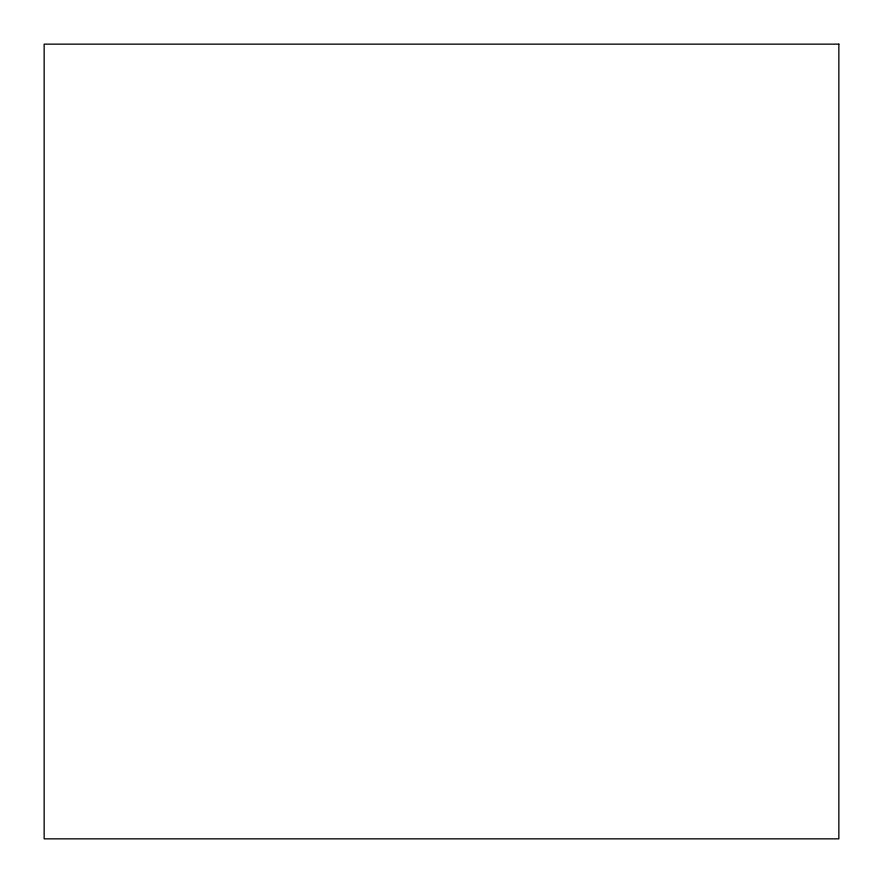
<?xml version="1.0" encoding="UTF-8"?>
<svg xmlns="http://www.w3.org/2000/svg" width="883" height="883" viewBox="0 0 883 883"><rect width="100%" height="100%" fill="white"/><g stroke="black" fill="none" stroke-linecap="round" stroke-linejoin="round"><path stroke-width="1.32" d="M838.85 44.15L44.15 44.15L44.15 838.85L838.85 838.85L838.85 44.15"/></g></svg>
